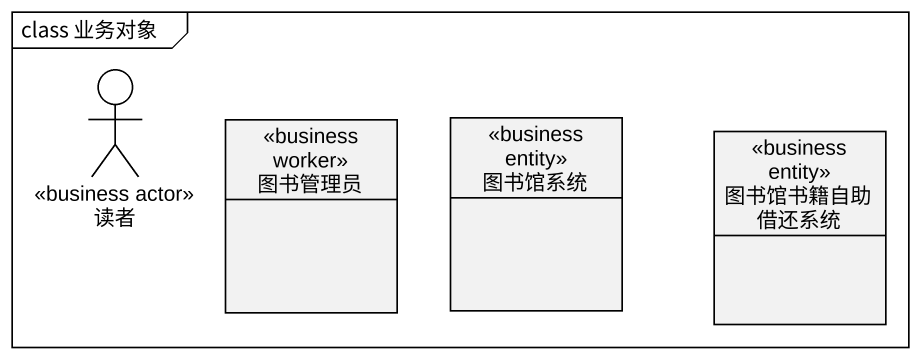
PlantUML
@startuml
mainframe class 业务对象
allowmixing
hide circle
hide empty members
actor 读者 <<business actor>>
class 图书管理员 <<business worker>>
class 图书馆系统 <<business entity>>
class 图书馆书籍自助借还系统 <<business entity>>
@enduml
